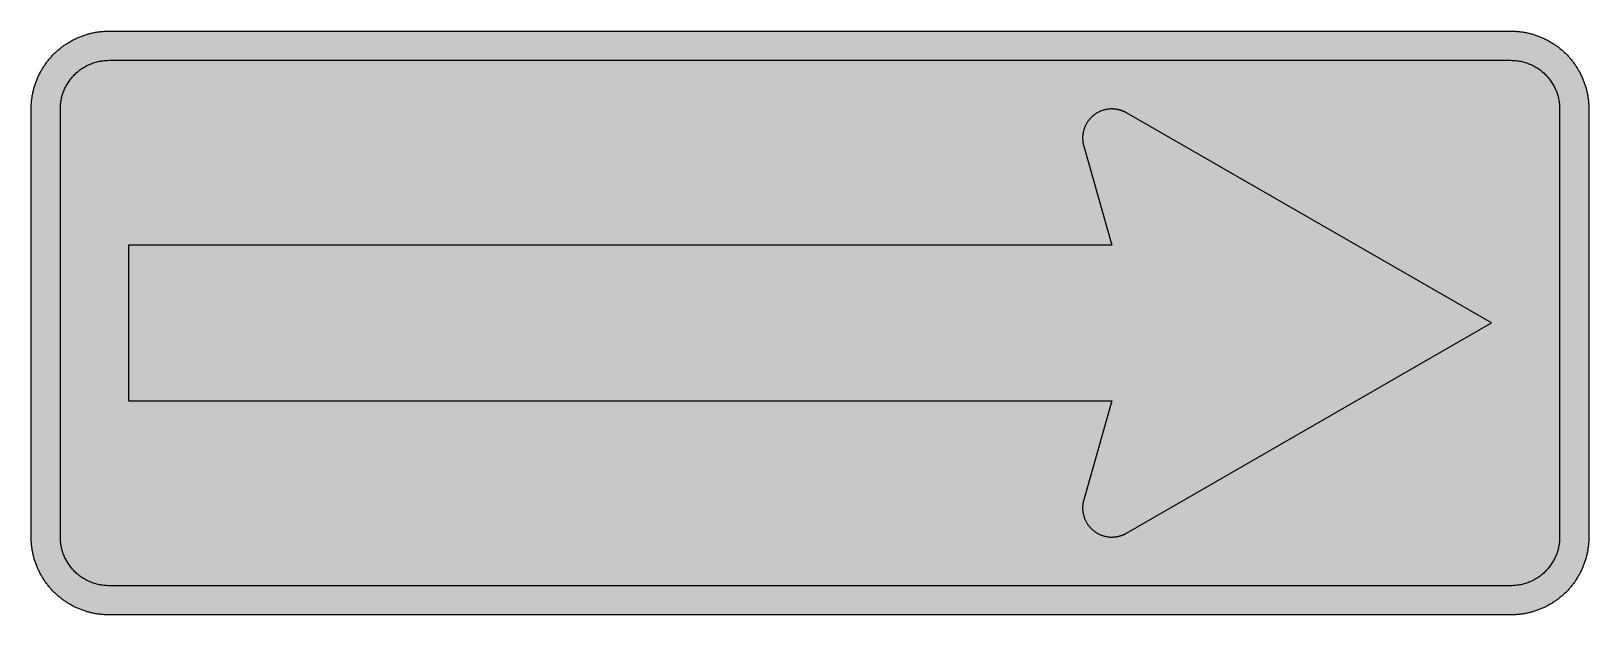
# Model space of a CAD drawing. Header units: millimetres. Extents: x 0 to 282, y 0 to 106.
import ezdxf

# ---------------------------------------------------------------- set-up
doc = ezdxf.new("R2010")
doc.units = ezdxf.units.MM

msp = doc.modelspace()

# ---------------------------------------------------------------- hatches: boundary and pattern name
for color, points in [(254, [(14.1633, 0.0536), (13.9878, 0.0533), (13.8125, 0.0559), (13.6373, 0.061), (13.462, 0.0686), (13.2893, 0.0787), (13.114, 0.0914), (12.9413, 0.1041), (12.7686, 0.1219), (12.5959, 0.1397), (12.4231, 0.16), (12.2504, 0.1829), (12.0777, 0.2057), (11.9075, 0.2337), (11.7373, 0.2616), (11.5672, 0.2921), (11.397, 0.3251), (11.2268, 0.3607), (11.0592, 0.3988), (10.8915, 0.4369), (10.7239, 0.4775), (10.5562, 0.5207), (10.3886, 0.5664), (10.2235, 0.6121), (10.0584, 0.6629), (9.8933, 0.7137), (9.7307, 0.7671), (9.5682, 0.8204), (9.4056, 0.8788), (9.2431, 0.9373), (9.083, 0.9982), (8.923, 1.0617), (8.763, 1.1252), (8.6055, 1.1938), (8.4455, 1.2624), (8.2906, 1.331), (8.1331, 1.4046), (7.9781, 1.4783), (7.8232, 1.5545), (7.6708, 1.6332), (7.5184, 1.7145), (7.366, 1.7958), (7.2161, 1.8796), (7.0663, 1.966), (6.919, 2.0523), (6.7716, 2.1438), (6.6243, 2.2352), (6.4795, 2.3266), (6.3348, 2.4232), (6.19, 2.5197), (6.0477, 2.6187), (5.908, 2.7178), (5.7683, 2.8194), (5.6286, 2.9235), (5.4915, 3.0302), (5.3543, 3.1369), (5.2197, 3.2461), (5.0851, 3.3579), (4.953, 3.4722), (4.8209, 3.5865), (4.6914, 3.7033), (4.5644, 3.8202), (4.4348, 3.9395), (4.3104, 4.0615), (4.1859, 4.1859), (4.0615, 4.3104), (3.9395, 4.4348), (3.8202, 4.5618), (3.7033, 4.6914), (3.5865, 4.8209), (3.4722, 4.953), (3.3579, 5.0851), (3.2487, 5.2197), (3.1369, 5.3543), (3.0302, 5.4915), (2.9235, 5.6286), (2.8194, 5.7683), (2.7178, 5.908), (2.6187, 6.0477), (2.5197, 6.19), (2.4232, 6.3348), (2.3266, 6.477), (2.2352, 6.6243), (2.1438, 6.7691), (2.0523, 6.919), (1.966, 7.0663), (1.8796, 7.2161), (1.7958, 7.366), (1.7145, 7.5184), (1.6332, 7.6708), (1.5545, 7.8232), (1.4783, 7.9781), (1.4046, 8.1331), (1.331, 8.2906), (1.2598, 8.4455), (1.1913, 8.603), (1.1252, 8.763), (1.0592, 8.923), (0.9982, 9.083), (0.9373, 9.2431), (0.8763, 9.4056), (0.8204, 9.5682), (0.7645, 9.7307), (0.7112, 9.8933), (0.6604, 10.0584), (0.6121, 10.2235), (0.5639, 10.3911), (0.5207, 10.5562), (0.4775, 10.7239), (0.4343, 10.8915), (0.3962, 11.0592), (0.3607, 11.2268), (0.3251, 11.397), (0.2921, 11.5672), (0.2616, 11.7373), (0.2311, 11.9075), (0.2057, 12.0802), (0.1803, 12.2504), (0.1575, 12.4231), (0.1372, 12.5959), (0.1194, 12.7686), (0.1041, 12.9413), (0.0889, 13.1166), (0.0787, 13.2893), (0.0686, 13.4645), (0.061, 13.6373), (0.0559, 13.8125), (0.0508, 13.9878), (0.0508, 14.163), (0.0522, 91.7758), (0.0508, 91.9505), (0.0559, 92.1258), (0.061, 92.2985), (0.0686, 92.4738), (0.0787, 92.649), (0.0889, 92.8218), (0.1041, 92.9945), (0.1194, 93.1697), (0.1372, 93.3425), (0.1575, 93.5152), (0.1803, 93.6854), (0.2057, 93.8581), (0.2311, 94.0283), (0.2616, 94.201), (0.2921, 94.3712), (0.3251, 94.5388), (0.3607, 94.709), (0.3962, 94.8766), (0.4343, 95.0468), (0.4775, 95.2144), (0.5207, 95.3795), (0.5639, 95.5472), (0.6121, 95.7123), (0.6604, 95.8774), (0.7112, 96.0425), (0.7645, 96.205), (0.8204, 96.3701), (0.8763, 96.5327), (0.9373, 96.6927), (0.9982, 96.8553), (1.0592, 97.0153), (1.1252, 97.1728), (1.1913, 97.3328), (1.2598, 97.4903), (1.331, 97.6478), (1.4046, 97.8027), (1.4783, 97.9576), (1.5545, 98.1126), (1.6332, 98.265), (1.7145, 98.4174), (1.7958, 98.5698), (1.8796, 98.7196), (1.966, 98.8695), (2.0523, 99.0194), (2.1438, 99.1667), (2.2352, 99.3115), (2.3266, 99.4588), (2.4232, 99.6036), (2.5197, 99.7458), (2.6187, 99.888), (2.7178, 100.0277), (2.8194, 100.17), (2.9235, 100.3071), (3.0302, 100.4443), (3.1369, 100.5815), (3.2487, 100.7161), (3.3579, 100.8507), (3.4722, 100.9828), (3.5865, 101.1149), (3.7033, 101.2444), (3.8202, 101.3739), (3.9395, 101.5009), (4.0615, 101.6279), (4.1859, 101.7524), (4.3104, 101.8743), (4.4348, 101.9962), (4.5644, 102.1156), (4.6914, 102.235), (4.8209, 102.3493), (4.953, 102.4661), (5.0851, 102.5779), (5.2197, 102.6897), (5.3543, 102.7989), (5.4915, 102.9056), (5.6286, 103.0122), (5.7683, 103.1164), (5.908, 103.218), (6.0477, 103.3196), (6.19, 103.4186), (6.3348, 103.5152), (6.4795, 103.6091), (6.6243, 103.7031), (6.7716, 103.7946), (6.919, 103.8835), (7.0663, 103.9698), (7.2161, 104.0562), (7.366, 104.14), (7.5184, 104.2238), (7.6708, 104.3026), (7.8232, 104.3813), (7.9781, 104.4575), (8.1331, 104.5312), (8.2906, 104.6048), (8.4455, 104.6759), (8.6055, 104.7445), (8.763, 104.8106), (8.923, 104.8766), (9.083, 104.9401), (9.2431, 105.0011), (9.4056, 105.0595), (9.5682, 105.1154), (9.7307, 105.1712), (9.8933, 105.2246), (10.0584, 105.2754), (10.2235, 105.3236), (10.3886, 105.3719), (10.5562, 105.4176), (10.7239, 105.4608), (10.8915, 105.5014), (11.0592, 105.5395), (11.2268, 105.5776), (11.397, 105.6132), (11.5672, 105.6437), (11.7373, 105.6767), (11.9075, 105.7046), (12.0777, 105.73), (12.2504, 105.7554), (12.4231, 105.7783), (12.5959, 105.7986), (12.7686, 105.8164), (12.9413, 105.8316), (13.114, 105.8469), (13.2893, 105.8596), (13.462, 105.8672), (13.6373, 105.8748), (13.8125, 105.8824), (13.9878, 105.885), (14.163, 105.885), (268.1633, 105.887), (268.3383, 105.885), (268.5136, 105.8824), (268.6863, 105.8748), (268.8615, 105.8672), (269.0368, 105.8596), (269.2095, 105.8469), (269.3848, 105.8316), (269.5575, 105.8164), (269.7302, 105.7986), (269.9029, 105.7783), (270.0757, 105.7554), (270.2458, 105.73), (270.4186, 105.7046), (270.5887, 105.6767), (270.7589, 105.6437), (270.9291, 105.6132), (271.0967, 105.5776), (271.2669, 105.5395), (271.4346, 105.5014), (271.6022, 105.4608), (271.7698, 105.4176), (271.9349, 105.3719), (272.1026, 105.3236), (272.2677, 105.2754), (272.4302, 105.2246), (272.5953, 105.1712), (272.7579, 105.1154), (272.9205, 105.0595), (273.083, 105.0011), (273.243, 104.9401), (273.4031, 104.8766), (273.5631, 104.8106), (273.7206, 104.7445), (273.878, 104.6759), (274.0355, 104.6048), (274.193, 104.5312), (274.3479, 104.4575), (274.5029, 104.3813), (274.6553, 104.3026), (274.8077, 104.2238), (274.9601, 104.14), (275.1099, 104.0562), (275.2598, 103.9698), (275.4071, 103.8835), (275.5544, 103.7946), (275.7018, 103.7031), (275.8465, 103.6091), (275.9913, 103.5152), (276.1361, 103.4186), (276.2783, 103.3196), (276.418, 103.218), (276.5577, 103.1164), (276.6974, 103.0122), (276.8346, 102.9056), (276.9718, 102.7989), (277.1064, 102.6897), (277.2385, 102.5779), (277.3731, 102.4661), (277.5026, 102.3493), (277.6347, 102.235), (277.7617, 102.1156), (277.8887, 101.9962), (278.0157, 101.8743), (278.1402, 101.7524), (278.2646, 101.6279), (278.3865, 101.5009), (278.5059, 101.3739), (278.6228, 101.2444), (278.7396, 101.1149), (278.8539, 100.9828), (278.9682, 100.8507), (279.0774, 100.7161), (279.1866, 100.5815), (279.2959, 100.4443), (279.4, 100.3071), (279.5041, 100.17), (279.6083, 100.0277), (279.7073, 99.888), (279.8064, 99.7458), (279.9029, 99.6036), (279.9994, 99.4588), (280.0909, 99.3115), (280.1823, 99.1667), (280.2712, 99.0194), (280.3601, 98.8695), (280.4465, 98.7196), (280.5303, 98.5698), (280.6116, 98.4174), (280.6929, 98.265), (280.7691, 98.1126), (280.8453, 97.9576), (280.9215, 97.8027), (280.9926, 97.6478), (281.0637, 97.4903), (281.1323, 97.3328), (281.2009, 97.1728), (281.2644, 97.0153), (281.3279, 96.8553), (281.3888, 96.6927), (281.4472, 96.5327), (281.5057, 96.3701), (281.559, 96.205), (281.6123, 96.0425), (281.6631, 95.8774), (281.7139, 95.7123), (281.7597, 95.5472), (281.8054, 95.3795), (281.8486, 95.2144), (281.8892, 95.0468), (281.9273, 94.8766), (281.9654, 94.709), (282.001, 94.5388), (282.0314, 94.3712), (282.0645, 94.201), (282.0924, 94.0283), (282.1178, 93.8581), (282.1432, 93.6854), (282.1661, 93.5152), (282.1864, 93.3425), (282.2042, 93.1697), (282.2194, 92.9945), (282.2346, 92.8218), (282.2473, 92.649), (282.255, 92.4738), (282.2626, 92.2985), (282.2677, 92.1258), (282.2727, 91.9505), (282.2727, 91.7753), (282.2744, 14.1647), (282.2727, 13.9878), (282.2677, 13.8125), (282.2626, 13.6373), (282.255, 13.4645), (282.2473, 13.2893), (282.2346, 13.1166), (282.2194, 12.9413), (282.2042, 12.7686), (282.1864, 12.5959), (282.1661, 12.4231), (282.1432, 12.2504), (282.1178, 12.0802), (282.0924, 11.9075), (282.0645, 11.7373), (282.0314, 11.5672), (282.001, 11.397), (281.9654, 11.2268), (281.9273, 11.0592), (281.8892, 10.8915), (281.8486, 10.7239), (281.8054, 10.5562), (281.7597, 10.3911), (281.7139, 10.2235), (281.6631, 10.0584), (281.6123, 9.8933), (281.559, 9.7307), (281.5057, 9.5682), (281.4472, 9.4056), (281.3888, 9.2431), (281.3279, 9.083), (281.2644, 8.923), (281.2009, 8.763), (281.1323, 8.603), (281.0637, 8.4455), (280.9926, 8.2906), (280.9215, 8.1331), (280.8453, 7.9781), (280.7691, 7.8232), (280.6929, 7.6708), (280.6116, 7.5184), (280.5303, 7.366), (280.4465, 7.2161), (280.3601, 7.0663), (280.2712, 6.919), (280.1823, 6.7691), (280.0909, 6.6243), (279.9994, 6.477), (279.9029, 6.3348), (279.8064, 6.19), (279.7073, 6.0477), (279.6083, 5.908), (279.5041, 5.7683), (279.4, 5.6286), (279.2959, 5.4915), (279.1866, 5.3543), (279.0774, 5.2197), (278.9682, 5.0851), (278.8539, 4.953), (278.7396, 4.8209), (278.6228, 4.6914), (278.5059, 4.5618), (278.3865, 4.4348), (278.2646, 4.3104), (278.1402, 4.1859), (278.0157, 4.0615), (277.8887, 3.9395), (277.7617, 3.8202), (277.6347, 3.7033), (277.5026, 3.5865), (277.3731, 3.4722), (277.2385, 3.3579), (277.1064, 3.2461), (276.9718, 3.1369), (276.8346, 3.0302), (276.6974, 2.9235), (276.5577, 2.8194), (276.418, 2.7178), (276.2783, 2.6187), (276.1361, 2.5197), (275.9913, 2.4232), (275.8465, 2.3266), (275.7018, 2.2352), (275.5544, 2.1438), (275.4071, 2.0523), (275.2598, 1.966), (275.1099, 1.8796), (274.9601, 1.7958), (274.8077, 1.7145), (274.6553, 1.6332), (274.5029, 1.5545), (274.3479, 1.4783), (274.193, 1.4046), (274.0355, 1.331), (273.878, 1.2624), (273.7206, 1.1938), (273.5631, 1.1252), (273.4031, 1.0617), (273.243, 0.9982), (273.083, 0.9373), (272.9205, 0.8788), (272.7579, 0.8204), (272.5953, 0.7671), (272.4302, 0.7137), (272.2677, 0.6629), (272.1026, 0.6121), (271.9349, 0.5664), (271.7698, 0.5207), (271.6022, 0.4775), (271.4346, 0.4369), (271.2669, 0.3988), (271.0967, 0.3607), (270.9291, 0.3251), (270.7589, 0.2921), (270.5887, 0.2616), (270.4186, 0.2337), (270.2458, 0.2057), (270.0757, 0.1829), (269.9029, 0.16), (269.7302, 0.1397), (269.5575, 0.1219), (269.3848, 0.1041), (269.2095, 0.0914), (269.0368, 0.0787), (268.8615, 0.0686), (268.6863, 0.061), (268.5136, 0.0559), (268.3383, 0.0533), (268.163, 0.0533)]), (144, [(14.1633, 5.3453), (13.9344, 5.3467), (13.7084, 5.3543), (13.4849, 5.3696), (13.2613, 5.3899), (13.0378, 5.4153), (12.8194, 5.4458), (12.6009, 5.4813), (12.385, 5.522), (12.1717, 5.5702), (11.9583, 5.621), (11.7475, 5.6794), (11.5392, 5.7404), (11.3335, 5.8064), (11.1303, 5.8801), (10.9296, 5.9563), (10.729, 6.0376), (10.5334, 6.1239), (10.3378, 6.2128), (10.1473, 6.3094), (9.9593, 6.4084), (9.7714, 6.5126), (9.5885, 6.6218), (9.4082, 6.7335), (9.2304, 6.8504), (9.0576, 6.9698), (8.8849, 7.0968), (8.7173, 7.2238), (8.5522, 7.3584), (8.3896, 7.4955), (8.2321, 7.6352), (8.0772, 7.78), (7.9273, 7.9273), (7.7775, 8.0772), (7.6352, 8.2321), (7.493, 8.3922), (7.3558, 8.5522), (7.2238, 8.7173), (7.0942, 8.8875), (6.9698, 9.0576), (6.8504, 9.2329), (6.7335, 9.4107), (6.6192, 9.591), (6.5126, 9.7739), (6.4084, 9.9593), (6.3068, 10.1473), (6.2128, 10.3403), (6.1214, 10.5334), (6.035, 10.7315), (5.9538, 10.9296), (5.8776, 11.1303), (5.8064, 11.3335), (5.7404, 11.5418), (5.6769, 11.75), (5.621, 11.9583), (5.5677, 12.1717), (5.522, 12.385), (5.4813, 12.6009), (5.4432, 12.8194), (5.4127, 13.0404), (5.3873, 13.2613), (5.3696, 13.4849), (5.3543, 13.7084), (5.3467, 13.937), (5.3416, 14.163), (5.3439, 91.7758), (5.3467, 92.0013), (5.3543, 92.2274), (5.3696, 92.4535), (5.3873, 92.677), (5.4127, 92.898), (5.4432, 93.1164), (5.4813, 93.3348), (5.522, 93.5507), (5.5677, 93.7666), (5.621, 93.9775), (5.6769, 94.1883), (5.7404, 94.3966), (5.8064, 94.6023), (5.8776, 94.8055), (5.9538, 95.0087), (6.035, 95.2068), (6.1214, 95.4024), (6.2128, 95.598), (6.3068, 95.7885), (6.4084, 95.979), (6.5126, 96.1644), (6.6192, 96.3473), (6.7335, 96.5276), (6.8504, 96.7054), (6.9698, 96.8807), (7.0942, 97.0509), (7.2238, 97.2185), (7.3558, 97.3836), (7.493, 97.5462), (7.6352, 97.7036), (7.7775, 97.8586), (7.9273, 98.011), (8.0772, 98.1583), (8.2321, 98.3031), (8.3896, 98.4428), (8.5522, 98.5799), (8.7173, 98.712), (8.8849, 98.8416), (9.0576, 98.966), (9.2304, 99.0879), (9.4082, 99.2048), (9.5885, 99.3165), (9.7714, 99.4258), (9.9593, 99.5299), (10.1473, 99.629), (10.3378, 99.7229), (10.5334, 99.8144), (10.729, 99.9007), (10.9296, 99.982), (11.1303, 100.0582), (11.3335, 100.1293), (11.5392, 100.1979), (11.7475, 100.2589), (11.9583, 100.3173), (12.1717, 100.3681), (12.385, 100.4138), (12.6009, 100.457), (12.8194, 100.4926), (13.0378, 100.523), (13.2613, 100.5484), (13.4849, 100.5688), (13.7084, 100.5815), (13.9344, 100.5916), (14.163, 100.5942), (268.1633, 100.5953), (268.3891, 100.5916), (268.6152, 100.5815), (268.8412, 100.5688), (269.0647, 100.5484), (269.2857, 100.523), (269.5042, 100.4926), (269.7226, 100.457), (269.9385, 100.4138), (270.1544, 100.3681), (270.3652, 100.3173), (270.576, 100.2589), (270.7843, 100.1979), (270.9901, 100.1293), (271.1958, 100.0582), (271.3965, 99.982), (271.5946, 99.9007), (271.7927, 99.8144), (271.9857, 99.7229), (272.1762, 99.629), (272.3667, 99.5299), (272.5522, 99.4258), (272.735, 99.3165), (272.9154, 99.2048), (273.0932, 99.0879), (273.2684, 98.966), (273.4386, 98.8416), (273.6063, 98.712), (273.7714, 98.5799), (273.9339, 98.4428), (274.0914, 98.3031), (274.2463, 98.1583), (274.3987, 98.011), (274.5461, 97.8586), (274.6908, 97.7036), (274.8305, 97.5462), (274.9677, 97.3836), (275.0998, 97.2185), (275.2293, 97.0509), (275.3538, 96.8807), (275.4757, 96.7054), (275.5925, 96.5276), (275.7043, 96.3473), (275.8135, 96.1644), (275.9177, 95.979), (276.0167, 95.7885), (276.1107, 95.598), (276.2021, 95.4024), (276.2885, 95.2068), (276.3698, 95.0087), (276.446, 94.8055), (276.5171, 94.6023), (276.5857, 94.3966), (276.6466, 94.1883), (276.7051, 93.9775), (276.7559, 93.7666), (276.8016, 93.5507), (276.8448, 93.3348), (276.8803, 93.1164), (276.9108, 92.898), (276.9362, 92.677), (276.9565, 92.4535), (276.9692, 92.2274), (276.9794, 92.0013), (276.9819, 91.7753), (276.9828, 14.1647), (276.9794, 13.937), (276.9692, 13.7084), (276.9565, 13.4849), (276.9362, 13.2613), (276.9108, 13.0404), (276.8803, 12.8194), (276.8448, 12.6009), (276.8016, 12.385), (276.7559, 12.1717), (276.7051, 11.9583), (276.6466, 11.75), (276.5857, 11.5418), (276.5171, 11.3335), (276.446, 11.1303), (276.3698, 10.9296), (276.2885, 10.7315), (276.2021, 10.5334), (276.1107, 10.3403), (276.0167, 10.1473), (275.9177, 9.9593), (275.8135, 9.7739), (275.7043, 9.591), (275.5925, 9.4107), (275.4757, 9.2329), (275.3538, 9.0576), (275.2293, 8.8875), (275.0998, 8.7173), (274.9677, 8.5522), (274.8305, 8.3922), (274.6908, 8.2321), (274.5461, 8.0772), (274.3987, 7.9273), (274.2463, 7.78), (274.0914, 7.6352), (273.9339, 7.4955), (273.7714, 7.3584), (273.6063, 7.2238), (273.4386, 7.0968), (273.2684, 6.9698), (273.0932, 6.8504), (272.9154, 6.7335), (272.735, 6.6218), (272.5522, 6.5126), (272.3667, 6.4084), (272.1762, 6.3094), (271.9857, 6.2128), (271.7927, 6.1239), (271.5946, 6.0376), (271.3965, 5.9563), (271.1958, 5.8801), (270.9901, 5.8064), (270.7843, 5.7404), (270.576, 5.6794), (270.3652, 5.621), (270.1544, 5.5702), (269.9385, 5.522), (269.7226, 5.4813), (269.5042, 5.4458), (269.2857, 5.4153), (269.0647, 5.3899), (268.8412, 5.3696), (268.6152, 5.3543), (268.3891, 5.3467), (268.163, 5.3442)]), (254, [(264.6355, 52.9703), (198.4858, 91.0689), (198.4477, 91.0895), (198.4096, 91.1098), (198.3715, 91.1301), (198.3334, 91.153), (198.2953, 91.1733), (198.2546, 91.1911), (198.2165, 91.2114), (198.1784, 91.2317), (198.1403, 91.2495), (198.0997, 91.2673), (198.0616, 91.2876), (198.0209, 91.3054), (197.9828, 91.3232), (197.9422, 91.3409), (197.9041, 91.3562), (197.8635, 91.374), (197.8228, 91.3892), (197.7822, 91.4044), (197.7441, 91.4222), (197.7034, 91.4375), (197.6628, 91.4527), (197.6222, 91.4654), (197.5815, 91.4806), (197.5409, 91.4959), (197.5002, 91.5086), (197.4571, 91.5213), (197.4164, 91.534), (197.3758, 91.5467), (197.3351, 91.5594), (197.292, 91.5721), (197.2513, 91.5822), (197.2107, 91.5949), (197.1675, 91.6051), (197.1269, 91.6153), (197.0837, 91.6254), (197.043, 91.6356), (196.9999, 91.6457), (196.9592, 91.6559), (196.916, 91.6635), (196.8754, 91.6737), (196.8322, 91.6813), (196.789, 91.6889), (196.7459, 91.6965), (196.7052, 91.7042), (196.662, 91.7118), (196.6189, 91.7169), (196.5757, 91.7245), (196.5325, 91.7296), (196.4919, 91.7346), (196.4487, 91.7397), (196.4055, 91.7448), (196.3623, 91.7499), (196.3191, 91.7524), (196.276, 91.7575), (196.2328, 91.76), (196.1896, 91.7626), (196.1464, 91.7651), (196.1032, 91.7677), (196.0601, 91.7702), (196.0169, 91.7727), (195.9737, 91.7727), (195.9305, 91.7727), (195.8873, 91.7753), (195.8416, 91.7753), (195.707, 91.7727), (195.5698, 91.7677), (195.4352, 91.76), (195.3006, 91.7473), (195.1685, 91.7321), (195.0364, 91.7143), (194.9069, 91.6915), (194.7774, 91.6661), (194.6478, 91.6381), (194.5208, 91.6076), (194.3938, 91.5746), (194.2694, 91.5365), (194.1449, 91.4959), (194.023, 91.4527), (193.9036, 91.407), (193.7842, 91.3587), (193.6648, 91.3079), (193.548, 91.252), (193.4337, 91.1962), (193.3219, 91.1352), (193.2102, 91.0742), (193.0984, 91.0082), (192.9917, 90.9396), (192.8851, 90.871), (192.7809, 90.7974), (192.6768, 90.7237), (192.5752, 90.645), (192.4761, 90.5662), (192.3796, 90.485), (192.2856, 90.3986), (192.1916, 90.3122), (192.1002, 90.2233), (192.0113, 90.1344), (191.9249, 90.0405), (191.8411, 89.9465), (191.7598, 89.8474), (191.6811, 89.7484), (191.6024, 89.6493), (191.5287, 89.5452), (191.455, 89.441), (191.3839, 89.3343), (191.3179, 89.2251), (191.2518, 89.1159), (191.1909, 89.0041), (191.1299, 88.8924), (191.074, 88.7755), (191.0182, 88.6612), (190.9674, 88.5419), (190.9191, 88.4225), (190.8734, 88.3031), (190.8302, 88.1786), (190.7896, 88.0567), (190.7515, 87.9323), (190.7184, 87.8053), (190.6854, 87.6783), (190.6575, 87.5487), (190.6346, 87.4192), (190.6118, 87.2896), (190.594, 87.1576), (190.5787, 87.0229), (190.566, 86.8909), (190.5584, 86.7562), (190.5533, 86.6191), (190.5508, 86.4819), (190.5508, 86.4591), (190.5508, 86.4362), (190.5508, 86.4133), (190.5508, 86.3905), (190.5533, 86.3676), (190.5533, 86.3448), (190.5533, 86.3219), (190.5533, 86.299), (190.5559, 86.2762), (190.5559, 86.2533), (190.5559, 86.2305), (190.5584, 86.2076), (190.5584, 86.1847), (190.561, 86.1619), (190.561, 86.139), (190.5635, 86.1187), (190.566, 86.0958), (190.566, 86.073), (190.5686, 86.0501), (190.5711, 86.0273), (190.5737, 86.0044), (190.5737, 85.9815), (190.5762, 85.9587), (190.5787, 85.9358), (190.5813, 85.913), (190.5838, 85.8901), (190.5864, 85.8672), (190.5889, 85.8444), (190.5914, 85.8215), (190.5965, 85.7987), (190.5991, 85.7758), (190.6016, 85.7529), (190.6041, 85.7326), (190.6092, 85.7098), (190.6118, 85.6869), (190.6143, 85.664), (190.6194, 85.6412), (190.6219, 85.6183), (190.627, 85.5955), (190.6295, 85.5726), (190.6346, 85.5497), (190.6372, 85.5294), (190.6422, 85.5066), (190.6473, 85.4837), (190.6499, 85.4608), (190.6549, 85.438), (190.66, 85.4151), (190.6651, 85.3948), (190.6702, 85.3719), (190.6753, 85.3491), (190.6803, 85.3262), (190.6829, 85.3034), (190.6905, 85.283), (190.6956, 85.2602), (190.7007, 85.2373), (190.7057, 85.2145), (190.7108, 85.1941), (190.7159, 85.1713), (190.721, 85.1484), (190.7286, 85.1281), (190.7337, 85.1052), (190.7413, 85.0824), (190.7464, 85.0595), (190.7515, 85.0392), (195.8439, 67.0814), (17.6911, 67.0814), (17.6911, 38.8592), (195.8439, 38.8592), (190.7536, 20.8989), (190.7464, 20.8763), (190.7413, 20.8534), (190.7337, 20.8305), (190.7286, 20.8102), (190.721, 20.7874), (190.7159, 20.7645), (190.7108, 20.7442), (190.7057, 20.7213), (190.7007, 20.6985), (190.6956, 20.6756), (190.6905, 20.6553), (190.6829, 20.6324), (190.6803, 20.6096), (190.6753, 20.5867), (190.6702, 20.5638), (190.6651, 20.5435), (190.66, 20.5207), (190.6549, 20.4978), (190.6499, 20.4749), (190.6473, 20.4521), (190.6422, 20.4318), (190.6372, 20.4089), (190.6346, 20.386), (190.6295, 20.3632), (190.627, 20.3403), (190.6219, 20.3175), (190.6194, 20.2946), (190.6143, 20.2743), (190.6118, 20.2514), (190.6092, 20.2286), (190.6041, 20.2057), (190.6016, 20.1828), (190.5991, 20.16), (190.5965, 20.1371), (190.5914, 20.1143), (190.5889, 20.0914), (190.5864, 20.0711), (190.5838, 20.0482), (190.5813, 20.0254), (190.5787, 20.0025), (190.5762, 19.9796), (190.5737, 19.9568), (190.5737, 19.9339), (190.5711, 19.9111), (190.5686, 19.8882), (190.566, 19.8653), (190.566, 19.8425), (190.5635, 19.8196), (190.561, 19.7968), (190.561, 19.7739), (190.5584, 19.751), (190.5584, 19.7282), (190.5559, 19.7053), (190.5559, 19.6825), (190.5559, 19.6596), (190.5533, 19.6367), (190.5533, 19.6139), (190.5533, 19.591), (190.5533, 19.5682), (190.5508, 19.5453), (190.5508, 19.5224), (190.5508, 19.4996), (190.5508, 19.4767), (190.5508, 19.4539), (190.5533, 19.3192), (190.5584, 19.1821), (190.566, 19.0475), (190.5787, 18.9128), (190.594, 18.7808), (190.6118, 18.6487), (190.6346, 18.5191), (190.6575, 18.3896), (190.6854, 18.2601), (190.7184, 18.1331), (190.7515, 18.0061), (190.7896, 17.8816), (190.8302, 17.7571), (190.8734, 17.6352), (190.9191, 17.5133), (190.9674, 17.3939), (191.0182, 17.2771), (191.074, 17.1602), (191.1299, 17.0459), (191.1909, 16.9316), (191.2518, 16.8199), (191.3179, 16.7107), (191.3839, 16.6014), (191.455, 16.4973), (191.5287, 16.3906), (191.6024, 16.289), (191.6811, 16.1874), (191.7598, 16.0884), (191.8411, 15.9918), (191.9249, 15.8979), (192.0113, 15.8039), (192.1002, 15.7124), (192.1916, 15.6235), (192.2856, 15.5372), (192.3796, 15.4534), (192.4761, 15.3721), (192.5752, 15.2908), (192.6768, 15.2146), (192.7809, 15.1384), (192.8851, 15.0673), (192.9917, 14.9962), (193.0984, 14.9301), (193.2102, 14.8641), (193.3219, 14.8031), (193.4337, 14.7422), (193.548, 14.6863), (193.6648, 14.6304), (193.7842, 14.5796), (193.9036, 14.5313), (194.023, 14.4856), (194.1449, 14.4424), (194.2694, 14.4018), (194.3938, 14.3637), (194.5208, 14.3307), (194.6478, 14.2977), (194.7774, 14.2697), (194.9069, 14.2469), (195.0364, 14.224), (195.1685, 14.2062), (195.3006, 14.191), (195.4352, 14.1783), (195.5698, 14.1707), (195.707, 14.1656), (195.8416, 14.163), (195.8873, 14.163), (195.9305, 14.163), (195.9737, 14.1656), (196.0169, 14.1656), (196.0601, 14.1681), (196.1032, 14.1707), (196.1464, 14.1732), (196.1896, 14.1757), (196.2328, 14.1783), (196.276, 14.1808), (196.3191, 14.1859), (196.3623, 14.1884), (196.4055, 14.1935), (196.4487, 14.1986), (196.4919, 14.2037), (196.5325, 14.2088), (196.5757, 14.2138), (196.6189, 14.2215), (196.662, 14.2265), (196.7052, 14.2342), (196.7459, 14.2418), (196.789, 14.2494), (196.8322, 14.257), (196.8754, 14.2646), (196.916, 14.2723), (196.9592, 14.2824), (196.9999, 14.29), (197.043, 14.3002), (197.0837, 14.3104), (197.1269, 14.3205), (197.1675, 14.3307), (197.2107, 14.3434), (197.2513, 14.3535), (197.292, 14.3662), (197.3351, 14.3764), (197.3758, 14.3891), (197.4164, 14.4018), (197.4571, 14.4145), (197.5002, 14.4297), (197.5409, 14.4424), (197.5815, 14.4551), (197.6222, 14.4704), (197.6628, 14.4856), (197.7034, 14.5009), (197.7441, 14.5161), (197.7822, 14.5313), (197.8228, 14.5466), (197.8635, 14.5644), (197.9041, 14.5796), (197.9422, 14.5974), (197.9828, 14.6152), (198.0209, 14.6329), (198.0616, 14.6507), (198.0997, 14.6685), (198.1403, 14.6863), (198.1784, 14.7066), (198.2165, 14.7244), (198.2546, 14.7447), (198.2953, 14.765), (198.3334, 14.7853), (198.3715, 14.8057), (198.4096, 14.826), (198.4477, 14.8463), (198.4858, 14.8692)])]:
    msp.add_hatch(color=color).paths.add_polyline_path(points)

# ---------------------------------------------------------------- linework, layer by layer
at = {"color": 254}
for points in [[(14.1633, 0.0536), (13.9878, 0.0533), (13.8125, 0.0559), (13.6373, 0.061), (13.462, 0.0686), (13.2893, 0.0787), (13.114, 0.0914), (12.9413, 0.1041), (12.7686, 0.1219), (12.5959, 0.1397), (12.4231, 0.16), (12.2504, 0.1829), (12.0777, 0.2057), (11.9075, 0.2337), (11.7373, 0.2616), (11.5672, 0.2921), (11.397, 0.3251), (11.2268, 0.3607), (11.0592, 0.3988), (10.8915, 0.4369), (10.7239, 0.4775), (10.5562, 0.5207), (10.3886, 0.5664), (10.2235, 0.6121), (10.0584, 0.6629), (9.8933, 0.7137), (9.7307, 0.7671), (9.5682, 0.8204), (9.4056, 0.8788), (9.2431, 0.9373), (9.083, 0.9982), (8.923, 1.0617), (8.763, 1.1252), (8.6055, 1.1938), (8.4455, 1.2624), (8.2906, 1.331), (8.1331, 1.4046), (7.9781, 1.4783), (7.8232, 1.5545), (7.6708, 1.6332), (7.5184, 1.7145), (7.366, 1.7958), (7.2161, 1.8796), (7.0663, 1.966), (6.919, 2.0523), (6.7716, 2.1438), (6.6243, 2.2352), (6.4795, 2.3266), (6.3348, 2.4232), (6.19, 2.5197), (6.0477, 2.6187), (5.908, 2.7178), (5.7683, 2.8194), (5.6286, 2.9235), (5.4915, 3.0302), (5.3543, 3.1369), (5.2197, 3.2461), (5.0851, 3.3579), (4.953, 3.4722), (4.8209, 3.5865), (4.6914, 3.7033), (4.5644, 3.8202), (4.4348, 3.9395), (4.3104, 4.0615), (4.1859, 4.1859), (4.0615, 4.3104), (3.9395, 4.4348), (3.8202, 4.5618), (3.7033, 4.6914), (3.5865, 4.8209), (3.4722, 4.953), (3.3579, 5.0851), (3.2487, 5.2197), (3.1369, 5.3543), (3.0302, 5.4915), (2.9235, 5.6286), (2.8194, 5.7683), (2.7178, 5.908), (2.6187, 6.0477), (2.5197, 6.19), (2.4232, 6.3348), (2.3266, 6.477), (2.2352, 6.6243), (2.1438, 6.7691), (2.0523, 6.919), (1.966, 7.0663), (1.8796, 7.2161), (1.7958, 7.366), (1.7145, 7.5184), (1.6332, 7.6708), (1.5545, 7.8232), (1.4783, 7.9781), (1.4046, 8.1331), (1.331, 8.2906), (1.2598, 8.4455), (1.1913, 8.603), (1.1252, 8.763), (1.0592, 8.923), (0.9982, 9.083), (0.9373, 9.2431), (0.8763, 9.4056), (0.8204, 9.5682), (0.7645, 9.7307), (0.7112, 9.8933), (0.6604, 10.0584), (0.6121, 10.2235), (0.5639, 10.3911), (0.5207, 10.5562), (0.4775, 10.7239), (0.4343, 10.8915), (0.3962, 11.0592), (0.3607, 11.2268), (0.3251, 11.397), (0.2921, 11.5672), (0.2616, 11.7373), (0.2311, 11.9075), (0.2057, 12.0802), (0.1803, 12.2504), (0.1575, 12.4231), (0.1372, 12.5959), (0.1194, 12.7686), (0.1041, 12.9413), (0.0889, 13.1166), (0.0787, 13.2893), (0.0686, 13.4645), (0.061, 13.6373), (0.0559, 13.8125), (0.0508, 13.9878), (0.0508, 14.163), (0.0522, 91.7758), (0.0508, 91.9505), (0.0559, 92.1258), (0.061, 92.2985), (0.0686, 92.4738), (0.0787, 92.649), (0.0889, 92.8218), (0.1041, 92.9945), (0.1194, 93.1697), (0.1372, 93.3425), (0.1575, 93.5152), (0.1803, 93.6854), (0.2057, 93.8581), (0.2311, 94.0283), (0.2616, 94.201), (0.2921, 94.3712), (0.3251, 94.5388), (0.3607, 94.709), (0.3962, 94.8766), (0.4343, 95.0468), (0.4775, 95.2144), (0.5207, 95.3795), (0.5639, 95.5472), (0.6121, 95.7123), (0.6604, 95.8774), (0.7112, 96.0425), (0.7645, 96.205), (0.8204, 96.3701), (0.8763, 96.5327), (0.9373, 96.6927), (0.9982, 96.8553), (1.0592, 97.0153), (1.1252, 97.1728), (1.1913, 97.3328), (1.2598, 97.4903), (1.331, 97.6478), (1.4046, 97.8027), (1.4783, 97.9576), (1.5545, 98.1126), (1.6332, 98.265), (1.7145, 98.4174), (1.7958, 98.5698), (1.8796, 98.7196), (1.966, 98.8695), (2.0523, 99.0194), (2.1438, 99.1667), (2.2352, 99.3115), (2.3266, 99.4588), (2.4232, 99.6036), (2.5197, 99.7458), (2.6187, 99.888), (2.7178, 100.0277), (2.8194, 100.17), (2.9235, 100.3071), (3.0302, 100.4443), (3.1369, 100.5815), (3.2487, 100.7161), (3.3579, 100.8507), (3.4722, 100.9828), (3.5865, 101.1149), (3.7033, 101.2444), (3.8202, 101.3739), (3.9395, 101.5009), (4.0615, 101.6279), (4.1859, 101.7524), (4.3104, 101.8743), (4.4348, 101.9962), (4.5644, 102.1156), (4.6914, 102.235), (4.8209, 102.3493), (4.953, 102.4661), (5.0851, 102.5779), (5.2197, 102.6897), (5.3543, 102.7989), (5.4915, 102.9056), (5.6286, 103.0122), (5.7683, 103.1164), (5.908, 103.218), (6.0477, 103.3196), (6.19, 103.4186), (6.3348, 103.5152), (6.4795, 103.6091), (6.6243, 103.7031), (6.7716, 103.7946), (6.919, 103.8835), (7.0663, 103.9698), (7.2161, 104.0562), (7.366, 104.14), (7.5184, 104.2238), (7.6708, 104.3026), (7.8232, 104.3813), (7.9781, 104.4575), (8.1331, 104.5312), (8.2906, 104.6048), (8.4455, 104.6759), (8.6055, 104.7445), (8.763, 104.8106), (8.923, 104.8766), (9.083, 104.9401), (9.2431, 105.0011), (9.4056, 105.0595), (9.5682, 105.1154), (9.7307, 105.1712), (9.8933, 105.2246), (10.0584, 105.2754), (10.2235, 105.3236), (10.3886, 105.3719), (10.5562, 105.4176), (10.7239, 105.4608), (10.8915, 105.5014), (11.0592, 105.5395), (11.2268, 105.5776), (11.397, 105.6132), (11.5672, 105.6437), (11.7373, 105.6767), (11.9075, 105.7046), (12.0777, 105.73), (12.2504, 105.7554), (12.4231, 105.7783), (12.5959, 105.7986), (12.7686, 105.8164), (12.9413, 105.8316), (13.114, 105.8469), (13.2893, 105.8596), (13.462, 105.8672), (13.6373, 105.8748), (13.8125, 105.8824), (13.9878, 105.885), (14.163, 105.885), (268.1633, 105.887), (268.3383, 105.885), (268.5136, 105.8824), (268.6863, 105.8748), (268.8615, 105.8672), (269.0368, 105.8596), (269.2095, 105.8469), (269.3848, 105.8316), (269.5575, 105.8164), (269.7302, 105.7986), (269.9029, 105.7783), (270.0757, 105.7554), (270.2458, 105.73), (270.4186, 105.7046), (270.5887, 105.6767), (270.7589, 105.6437), (270.9291, 105.6132), (271.0967, 105.5776), (271.2669, 105.5395), (271.4346, 105.5014), (271.6022, 105.4608), (271.7698, 105.4176), (271.9349, 105.3719), (272.1026, 105.3236), (272.2677, 105.2754), (272.4302, 105.2246), (272.5953, 105.1712), (272.7579, 105.1154), (272.9205, 105.0595), (273.083, 105.0011), (273.243, 104.9401), (273.4031, 104.8766), (273.5631, 104.8106), (273.7206, 104.7445), (273.878, 104.6759), (274.0355, 104.6048), (274.193, 104.5312), (274.3479, 104.4575), (274.5029, 104.3813), (274.6553, 104.3026), (274.8077, 104.2238), (274.9601, 104.14), (275.1099, 104.0562), (275.2598, 103.9698), (275.4071, 103.8835), (275.5544, 103.7946), (275.7018, 103.7031), (275.8465, 103.6091), (275.9913, 103.5152), (276.1361, 103.4186), (276.2783, 103.3196), (276.418, 103.218), (276.5577, 103.1164), (276.6974, 103.0122), (276.8346, 102.9056), (276.9718, 102.7989), (277.1064, 102.6897), (277.2385, 102.5779), (277.3731, 102.4661), (277.5026, 102.3493), (277.6347, 102.235), (277.7617, 102.1156), (277.8887, 101.9962), (278.0157, 101.8743), (278.1402, 101.7524), (278.2646, 101.6279), (278.3865, 101.5009), (278.5059, 101.3739), (278.6228, 101.2444), (278.7396, 101.1149), (278.8539, 100.9828), (278.9682, 100.8507), (279.0774, 100.7161), (279.1866, 100.5815), (279.2959, 100.4443), (279.4, 100.3071), (279.5041, 100.17), (279.6083, 100.0277), (279.7073, 99.888), (279.8064, 99.7458), (279.9029, 99.6036), (279.9994, 99.4588), (280.0909, 99.3115), (280.1823, 99.1667), (280.2712, 99.0194), (280.3601, 98.8695), (280.4465, 98.7196), (280.5303, 98.5698), (280.6116, 98.4174), (280.6929, 98.265), (280.7691, 98.1126), (280.8453, 97.9576), (280.9215, 97.8027), (280.9926, 97.6478), (281.0637, 97.4903), (281.1323, 97.3328), (281.2009, 97.1728), (281.2644, 97.0153), (281.3279, 96.8553), (281.3888, 96.6927), (281.4472, 96.5327), (281.5057, 96.3701), (281.559, 96.205), (281.6123, 96.0425), (281.6631, 95.8774), (281.7139, 95.7123), (281.7597, 95.5472), (281.8054, 95.3795), (281.8486, 95.2144), (281.8892, 95.0468), (281.9273, 94.8766), (281.9654, 94.709), (282.001, 94.5388), (282.0314, 94.3712), (282.0645, 94.201), (282.0924, 94.0283), (282.1178, 93.8581), (282.1432, 93.6854), (282.1661, 93.5152), (282.1864, 93.3425), (282.2042, 93.1697), (282.2194, 92.9945), (282.2346, 92.8218), (282.2473, 92.649), (282.255, 92.4738), (282.2626, 92.2985), (282.2677, 92.1258), (282.2727, 91.9505), (282.2727, 91.7753), (282.2744, 14.1647), (282.2727, 13.9878), (282.2677, 13.8125), (282.2626, 13.6373), (282.255, 13.4645), (282.2473, 13.2893), (282.2346, 13.1166), (282.2194, 12.9413), (282.2042, 12.7686), (282.1864, 12.5959), (282.1661, 12.4231), (282.1432, 12.2504), (282.1178, 12.0802), (282.0924, 11.9075), (282.0645, 11.7373), (282.0314, 11.5672), (282.001, 11.397), (281.9654, 11.2268), (281.9273, 11.0592), (281.8892, 10.8915), (281.8486, 10.7239), (281.8054, 10.5562), (281.7597, 10.3911), (281.7139, 10.2235), (281.6631, 10.0584), (281.6123, 9.8933), (281.559, 9.7307), (281.5057, 9.5682), (281.4472, 9.4056), (281.3888, 9.2431), (281.3279, 9.083), (281.2644, 8.923), (281.2009, 8.763), (281.1323, 8.603), (281.0637, 8.4455), (280.9926, 8.2906), (280.9215, 8.1331), (280.8453, 7.9781), (280.7691, 7.8232), (280.6929, 7.6708), (280.6116, 7.5184), (280.5303, 7.366), (280.4465, 7.2161), (280.3601, 7.0663), (280.2712, 6.919), (280.1823, 6.7691), (280.0909, 6.6243), (279.9994, 6.477), (279.9029, 6.3348), (279.8064, 6.19), (279.7073, 6.0477), (279.6083, 5.908), (279.5041, 5.7683), (279.4, 5.6286), (279.2959, 5.4915), (279.1866, 5.3543), (279.0774, 5.2197), (278.9682, 5.0851), (278.8539, 4.953), (278.7396, 4.8209), (278.6228, 4.6914), (278.5059, 4.5618), (278.3865, 4.4348), (278.2646, 4.3104), (278.1402, 4.1859), (278.0157, 4.0615), (277.8887, 3.9395), (277.7617, 3.8202), (277.6347, 3.7033), (277.5026, 3.5865), (277.3731, 3.4722), (277.2385, 3.3579), (277.1064, 3.2461), (276.9718, 3.1369), (276.8346, 3.0302), (276.6974, 2.9235), (276.5577, 2.8194), (276.418, 2.7178), (276.2783, 2.6187), (276.1361, 2.5197), (275.9913, 2.4232), (275.8465, 2.3266), (275.7018, 2.2352), (275.5544, 2.1438), (275.4071, 2.0523), (275.2598, 1.966), (275.1099, 1.8796), (274.9601, 1.7958), (274.8077, 1.7145), (274.6553, 1.6332), (274.5029, 1.5545), (274.3479, 1.4783), (274.193, 1.4046), (274.0355, 1.331), (273.878, 1.2624), (273.7206, 1.1938), (273.5631, 1.1252), (273.4031, 1.0617), (273.243, 0.9982), (273.083, 0.9373), (272.9205, 0.8788), (272.7579, 0.8204), (272.5953, 0.7671), (272.4302, 0.7137), (272.2677, 0.6629), (272.1026, 0.6121), (271.9349, 0.5664), (271.7698, 0.5207), (271.6022, 0.4775), (271.4346, 0.4369), (271.2669, 0.3988), (271.0967, 0.3607), (270.9291, 0.3251), (270.7589, 0.2921), (270.5887, 0.2616), (270.4186, 0.2337), (270.2458, 0.2057), (270.0757, 0.1829), (269.9029, 0.16), (269.7302, 0.1397), (269.5575, 0.1219), (269.3848, 0.1041), (269.2095, 0.0914), (269.0368, 0.0787), (268.8615, 0.0686), (268.6863, 0.061), (268.5136, 0.0559), (268.3383, 0.0533), (268.163, 0.0533), (14.1633, 0.0536)], [(264.6355, 52.9703), (198.4858, 91.0689), (198.4477, 91.0895), (198.4096, 91.1098), (198.3715, 91.1301), (198.3334, 91.153), (198.2953, 91.1733), (198.2546, 91.1911), (198.2165, 91.2114), (198.1784, 91.2317), (198.1403, 91.2495), (198.0997, 91.2673), (198.0616, 91.2876), (198.0209, 91.3054), (197.9828, 91.3232), (197.9422, 91.3409), (197.9041, 91.3562), (197.8635, 91.374), (197.8228, 91.3892), (197.7822, 91.4044), (197.7441, 91.4222), (197.7034, 91.4375), (197.6628, 91.4527), (197.6222, 91.4654), (197.5815, 91.4806), (197.5409, 91.4959), (197.5002, 91.5086), (197.4571, 91.5213), (197.4164, 91.534), (197.3758, 91.5467), (197.3351, 91.5594), (197.292, 91.5721), (197.2513, 91.5822), (197.2107, 91.5949), (197.1675, 91.6051), (197.1269, 91.6153), (197.0837, 91.6254), (197.043, 91.6356), (196.9999, 91.6457), (196.9592, 91.6559), (196.916, 91.6635), (196.8754, 91.6737), (196.8322, 91.6813), (196.789, 91.6889), (196.7459, 91.6965), (196.7052, 91.7042), (196.662, 91.7118), (196.6189, 91.7169), (196.5757, 91.7245), (196.5325, 91.7296), (196.4919, 91.7346), (196.4487, 91.7397), (196.4055, 91.7448), (196.3623, 91.7499), (196.3191, 91.7524), (196.276, 91.7575), (196.2328, 91.76), (196.1896, 91.7626), (196.1464, 91.7651), (196.1032, 91.7677), (196.0601, 91.7702), (196.0169, 91.7727), (195.9737, 91.7727), (195.9305, 91.7727), (195.8873, 91.7753), (195.8416, 91.7753), (195.707, 91.7727), (195.5698, 91.7677), (195.4352, 91.76), (195.3006, 91.7473), (195.1685, 91.7321), (195.0364, 91.7143), (194.9069, 91.6915), (194.7774, 91.6661), (194.6478, 91.6381), (194.5208, 91.6076), (194.3938, 91.5746), (194.2694, 91.5365), (194.1449, 91.4959), (194.023, 91.4527), (193.9036, 91.407), (193.7842, 91.3587), (193.6648, 91.3079), (193.548, 91.252), (193.4337, 91.1962), (193.3219, 91.1352), (193.2102, 91.0742), (193.0984, 91.0082), (192.9917, 90.9396), (192.8851, 90.871), (192.7809, 90.7974), (192.6768, 90.7237), (192.5752, 90.645), (192.4761, 90.5662), (192.3796, 90.485), (192.2856, 90.3986), (192.1916, 90.3122), (192.1002, 90.2233), (192.0113, 90.1344), (191.9249, 90.0405), (191.8411, 89.9465), (191.7598, 89.8474), (191.6811, 89.7484), (191.6024, 89.6493), (191.5287, 89.5452), (191.455, 89.441), (191.3839, 89.3343), (191.3179, 89.2251), (191.2518, 89.1159), (191.1909, 89.0041), (191.1299, 88.8924), (191.074, 88.7755), (191.0182, 88.6612), (190.9674, 88.5419), (190.9191, 88.4225), (190.8734, 88.3031), (190.8302, 88.1786), (190.7896, 88.0567), (190.7515, 87.9323), (190.7184, 87.8053), (190.6854, 87.6783), (190.6575, 87.5487), (190.6346, 87.4192), (190.6118, 87.2896), (190.594, 87.1576), (190.5787, 87.0229), (190.566, 86.8909), (190.5584, 86.7562), (190.5533, 86.6191), (190.5508, 86.4819), (190.5508, 86.4591), (190.5508, 86.4362), (190.5508, 86.4133), (190.5508, 86.3905), (190.5533, 86.3676), (190.5533, 86.3448), (190.5533, 86.3219), (190.5533, 86.299), (190.5559, 86.2762), (190.5559, 86.2533), (190.5559, 86.2305), (190.5584, 86.2076), (190.5584, 86.1847), (190.561, 86.1619), (190.561, 86.139), (190.5635, 86.1187), (190.566, 86.0958), (190.566, 86.073), (190.5686, 86.0501), (190.5711, 86.0273), (190.5737, 86.0044), (190.5737, 85.9815), (190.5762, 85.9587), (190.5787, 85.9358), (190.5813, 85.913), (190.5838, 85.8901), (190.5864, 85.8672), (190.5889, 85.8444), (190.5914, 85.8215), (190.5965, 85.7987), (190.5991, 85.7758), (190.6016, 85.7529), (190.6041, 85.7326), (190.6092, 85.7098), (190.6118, 85.6869), (190.6143, 85.664), (190.6194, 85.6412), (190.6219, 85.6183), (190.627, 85.5955), (190.6295, 85.5726), (190.6346, 85.5497), (190.6372, 85.5294), (190.6422, 85.5066), (190.6473, 85.4837), (190.6499, 85.4608), (190.6549, 85.438), (190.66, 85.4151), (190.6651, 85.3948), (190.6702, 85.3719), (190.6753, 85.3491), (190.6803, 85.3262), (190.6829, 85.3034), (190.6905, 85.283), (190.6956, 85.2602), (190.7007, 85.2373), (190.7057, 85.2145), (190.7108, 85.1941), (190.7159, 85.1713), (190.721, 85.1484), (190.7286, 85.1281), (190.7337, 85.1052), (190.7413, 85.0824), (190.7464, 85.0595), (190.7515, 85.0392), (195.8439, 67.0814), (17.6911, 67.0814), (17.6911, 38.8592), (195.8439, 38.8592), (190.7536, 20.8989), (190.7464, 20.8763), (190.7413, 20.8534), (190.7337, 20.8305), (190.7286, 20.8102), (190.721, 20.7874), (190.7159, 20.7645), (190.7108, 20.7442), (190.7057, 20.7213), (190.7007, 20.6985), (190.6956, 20.6756), (190.6905, 20.6553), (190.6829, 20.6324), (190.6803, 20.6096), (190.6753, 20.5867), (190.6702, 20.5638), (190.6651, 20.5435), (190.66, 20.5207), (190.6549, 20.4978), (190.6499, 20.4749), (190.6473, 20.4521), (190.6422, 20.4318), (190.6372, 20.4089), (190.6346, 20.386), (190.6295, 20.3632), (190.627, 20.3403), (190.6219, 20.3175), (190.6194, 20.2946), (190.6143, 20.2743), (190.6118, 20.2514), (190.6092, 20.2286), (190.6041, 20.2057), (190.6016, 20.1828), (190.5991, 20.16), (190.5965, 20.1371), (190.5914, 20.1143), (190.5889, 20.0914), (190.5864, 20.0711), (190.5838, 20.0482), (190.5813, 20.0254), (190.5787, 20.0025), (190.5762, 19.9796), (190.5737, 19.9568), (190.5737, 19.9339), (190.5711, 19.9111), (190.5686, 19.8882), (190.566, 19.8653), (190.566, 19.8425), (190.5635, 19.8196), (190.561, 19.7968), (190.561, 19.7739), (190.5584, 19.751), (190.5584, 19.7282), (190.5559, 19.7053), (190.5559, 19.6825), (190.5559, 19.6596), (190.5533, 19.6367), (190.5533, 19.6139), (190.5533, 19.591), (190.5533, 19.5682), (190.5508, 19.5453), (190.5508, 19.5224), (190.5508, 19.4996), (190.5508, 19.4767), (190.5508, 19.4539), (190.5533, 19.3192), (190.5584, 19.1821), (190.566, 19.0475), (190.5787, 18.9128), (190.594, 18.7808), (190.6118, 18.6487), (190.6346, 18.5191), (190.6575, 18.3896), (190.6854, 18.2601), (190.7184, 18.1331), (190.7515, 18.0061), (190.7896, 17.8816), (190.8302, 17.7571), (190.8734, 17.6352), (190.9191, 17.5133), (190.9674, 17.3939), (191.0182, 17.2771), (191.074, 17.1602), (191.1299, 17.0459), (191.1909, 16.9316), (191.2518, 16.8199), (191.3179, 16.7107), (191.3839, 16.6014), (191.455, 16.4973), (191.5287, 16.3906), (191.6024, 16.289), (191.6811, 16.1874), (191.7598, 16.0884), (191.8411, 15.9918), (191.9249, 15.8979), (192.0113, 15.8039), (192.1002, 15.7124), (192.1916, 15.6235), (192.2856, 15.5372), (192.3796, 15.4534), (192.4761, 15.3721), (192.5752, 15.2908), (192.6768, 15.2146), (192.7809, 15.1384), (192.8851, 15.0673), (192.9917, 14.9962), (193.0984, 14.9301), (193.2102, 14.8641), (193.3219, 14.8031), (193.4337, 14.7422), (193.548, 14.6863), (193.6648, 14.6304), (193.7842, 14.5796), (193.9036, 14.5313), (194.023, 14.4856), (194.1449, 14.4424), (194.2694, 14.4018), (194.3938, 14.3637), (194.5208, 14.3307), (194.6478, 14.2977), (194.7774, 14.2697), (194.9069, 14.2469), (195.0364, 14.224), (195.1685, 14.2062), (195.3006, 14.191), (195.4352, 14.1783), (195.5698, 14.1707), (195.707, 14.1656), (195.8416, 14.163), (195.8873, 14.163), (195.9305, 14.163), (195.9737, 14.1656), (196.0169, 14.1656), (196.0601, 14.1681), (196.1032, 14.1707), (196.1464, 14.1732), (196.1896, 14.1757), (196.2328, 14.1783), (196.276, 14.1808), (196.3191, 14.1859), (196.3623, 14.1884), (196.4055, 14.1935), (196.4487, 14.1986), (196.4919, 14.2037), (196.5325, 14.2088), (196.5757, 14.2138), (196.6189, 14.2215), (196.662, 14.2265), (196.7052, 14.2342), (196.7459, 14.2418), (196.789, 14.2494), (196.8322, 14.257), (196.8754, 14.2646), (196.916, 14.2723), (196.9592, 14.2824), (196.9999, 14.29), (197.043, 14.3002), (197.0837, 14.3104), (197.1269, 14.3205), (197.1675, 14.3307), (197.2107, 14.3434), (197.2513, 14.3535), (197.292, 14.3662), (197.3351, 14.3764), (197.3758, 14.3891), (197.4164, 14.4018), (197.4571, 14.4145), (197.5002, 14.4297), (197.5409, 14.4424), (197.5815, 14.4551), (197.6222, 14.4704), (197.6628, 14.4856), (197.7034, 14.5009), (197.7441, 14.5161), (197.7822, 14.5313), (197.8228, 14.5466), (197.8635, 14.5644), (197.9041, 14.5796), (197.9422, 14.5974), (197.9828, 14.6152), (198.0209, 14.6329), (198.0616, 14.6507), (198.0997, 14.6685), (198.1403, 14.6863), (198.1784, 14.7066), (198.2165, 14.7244), (198.2546, 14.7447), (198.2953, 14.765), (198.3334, 14.7853), (198.3715, 14.8057), (198.4096, 14.826), (198.4477, 14.8463), (198.4858, 14.8692), (264.6355, 52.9703)]]:
    msp.add_lwpolyline(points, dxfattribs=at)
at = {"color": 144}
msp.add_lwpolyline([(14.1633, 5.3453), (13.9344, 5.3467), (13.7084, 5.3543), (13.4849, 5.3696), (13.2613, 5.3899), (13.0378, 5.4153), (12.8194, 5.4458), (12.6009, 5.4813), (12.385, 5.522), (12.1717, 5.5702), (11.9583, 5.621), (11.7475, 5.6794), (11.5392, 5.7404), (11.3335, 5.8064), (11.1303, 5.8801), (10.9296, 5.9563), (10.729, 6.0376), (10.5334, 6.1239), (10.3378, 6.2128), (10.1473, 6.3094), (9.9593, 6.4084), (9.7714, 6.5126), (9.5885, 6.6218), (9.4082, 6.7335), (9.2304, 6.8504), (9.0576, 6.9698), (8.8849, 7.0968), (8.7173, 7.2238), (8.5522, 7.3584), (8.3896, 7.4955), (8.2321, 7.6352), (8.0772, 7.78), (7.9273, 7.9273), (7.7775, 8.0772), (7.6352, 8.2321), (7.493, 8.3922), (7.3558, 8.5522), (7.2238, 8.7173), (7.0942, 8.8875), (6.9698, 9.0576), (6.8504, 9.2329), (6.7335, 9.4107), (6.6192, 9.591), (6.5126, 9.7739), (6.4084, 9.9593), (6.3068, 10.1473), (6.2128, 10.3403), (6.1214, 10.5334), (6.035, 10.7315), (5.9538, 10.9296), (5.8776, 11.1303), (5.8064, 11.3335), (5.7404, 11.5418), (5.6769, 11.75), (5.621, 11.9583), (5.5677, 12.1717), (5.522, 12.385), (5.4813, 12.6009), (5.4432, 12.8194), (5.4127, 13.0404), (5.3873, 13.2613), (5.3696, 13.4849), (5.3543, 13.7084), (5.3467, 13.937), (5.3416, 14.163), (5.3439, 91.7758), (5.3467, 92.0013), (5.3543, 92.2274), (5.3696, 92.4535), (5.3873, 92.677), (5.4127, 92.898), (5.4432, 93.1164), (5.4813, 93.3348), (5.522, 93.5507), (5.5677, 93.7666), (5.621, 93.9775), (5.6769, 94.1883), (5.7404, 94.3966), (5.8064, 94.6023), (5.8776, 94.8055), (5.9538, 95.0087), (6.035, 95.2068), (6.1214, 95.4024), (6.2128, 95.598), (6.3068, 95.7885), (6.4084, 95.979), (6.5126, 96.1644), (6.6192, 96.3473), (6.7335, 96.5276), (6.8504, 96.7054), (6.9698, 96.8807), (7.0942, 97.0509), (7.2238, 97.2185), (7.3558, 97.3836), (7.493, 97.5462), (7.6352, 97.7036), (7.7775, 97.8586), (7.9273, 98.011), (8.0772, 98.1583), (8.2321, 98.3031), (8.3896, 98.4428), (8.5522, 98.5799), (8.7173, 98.712), (8.8849, 98.8416), (9.0576, 98.966), (9.2304, 99.0879), (9.4082, 99.2048), (9.5885, 99.3165), (9.7714, 99.4258), (9.9593, 99.5299), (10.1473, 99.629), (10.3378, 99.7229), (10.5334, 99.8144), (10.729, 99.9007), (10.9296, 99.982), (11.1303, 100.0582), (11.3335, 100.1293), (11.5392, 100.1979), (11.7475, 100.2589), (11.9583, 100.3173), (12.1717, 100.3681), (12.385, 100.4138), (12.6009, 100.457), (12.8194, 100.4926), (13.0378, 100.523), (13.2613, 100.5484), (13.4849, 100.5688), (13.7084, 100.5815), (13.9344, 100.5916), (14.163, 100.5942), (268.1633, 100.5953), (268.3891, 100.5916), (268.6152, 100.5815), (268.8412, 100.5688), (269.0647, 100.5484), (269.2857, 100.523), (269.5042, 100.4926), (269.7226, 100.457), (269.9385, 100.4138), (270.1544, 100.3681), (270.3652, 100.3173), (270.576, 100.2589), (270.7843, 100.1979), (270.9901, 100.1293), (271.1958, 100.0582), (271.3965, 99.982), (271.5946, 99.9007), (271.7927, 99.8144), (271.9857, 99.7229), (272.1762, 99.629), (272.3667, 99.5299), (272.5522, 99.4258), (272.735, 99.3165), (272.9154, 99.2048), (273.0932, 99.0879), (273.2684, 98.966), (273.4386, 98.8416), (273.6063, 98.712), (273.7714, 98.5799), (273.9339, 98.4428), (274.0914, 98.3031), (274.2463, 98.1583), (274.3987, 98.011), (274.5461, 97.8586), (274.6908, 97.7036), (274.8305, 97.5462), (274.9677, 97.3836), (275.0998, 97.2185), (275.2293, 97.0509), (275.3538, 96.8807), (275.4757, 96.7054), (275.5925, 96.5276), (275.7043, 96.3473), (275.8135, 96.1644), (275.9177, 95.979), (276.0167, 95.7885), (276.1107, 95.598), (276.2021, 95.4024), (276.2885, 95.2068), (276.3698, 95.0087), (276.446, 94.8055), (276.5171, 94.6023), (276.5857, 94.3966), (276.6466, 94.1883), (276.7051, 93.9775), (276.7559, 93.7666), (276.8016, 93.5507), (276.8448, 93.3348), (276.8803, 93.1164), (276.9108, 92.898), (276.9362, 92.677), (276.9565, 92.4535), (276.9692, 92.2274), (276.9794, 92.0013), (276.9819, 91.7753), (276.9828, 14.1647), (276.9794, 13.937), (276.9692, 13.7084), (276.9565, 13.4849), (276.9362, 13.2613), (276.9108, 13.0404), (276.8803, 12.8194), (276.8448, 12.6009), (276.8016, 12.385), (276.7559, 12.1717), (276.7051, 11.9583), (276.6466, 11.75), (276.5857, 11.5418), (276.5171, 11.3335), (276.446, 11.1303), (276.3698, 10.9296), (276.2885, 10.7315), (276.2021, 10.5334), (276.1107, 10.3403), (276.0167, 10.1473), (275.9177, 9.9593), (275.8135, 9.7739), (275.7043, 9.591), (275.5925, 9.4107), (275.4757, 9.2329), (275.3538, 9.0576), (275.2293, 8.8875), (275.0998, 8.7173), (274.9677, 8.5522), (274.8305, 8.3922), (274.6908, 8.2321), (274.5461, 8.0772), (274.3987, 7.9273), (274.2463, 7.78), (274.0914, 7.6352), (273.9339, 7.4955), (273.7714, 7.3584), (273.6063, 7.2238), (273.4386, 7.0968), (273.2684, 6.9698), (273.0932, 6.8504), (272.9154, 6.7335), (272.735, 6.6218), (272.5522, 6.5126), (272.3667, 6.4084), (272.1762, 6.3094), (271.9857, 6.2128), (271.7927, 6.1239), (271.5946, 6.0376), (271.3965, 5.9563), (271.1958, 5.8801), (270.9901, 5.8064), (270.7843, 5.7404), (270.576, 5.6794), (270.3652, 5.621), (270.1544, 5.5702), (269.9385, 5.522), (269.7226, 5.4813), (269.5042, 5.4458), (269.2857, 5.4153), (269.0647, 5.3899), (268.8412, 5.3696), (268.6152, 5.3543), (268.3891, 5.3467), (268.163, 5.3442), (14.1633, 5.3453)], dxfattribs=at)

doc.saveas('drawing.dxf')
